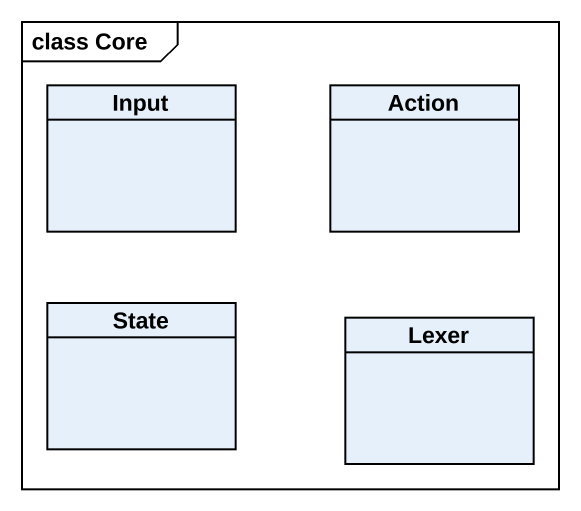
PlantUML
@startuml
mainframe class Core
hide circle
hide empty members
class Input
class "Action" as Action_
class "State" as State_
class Lexer
@enduml
